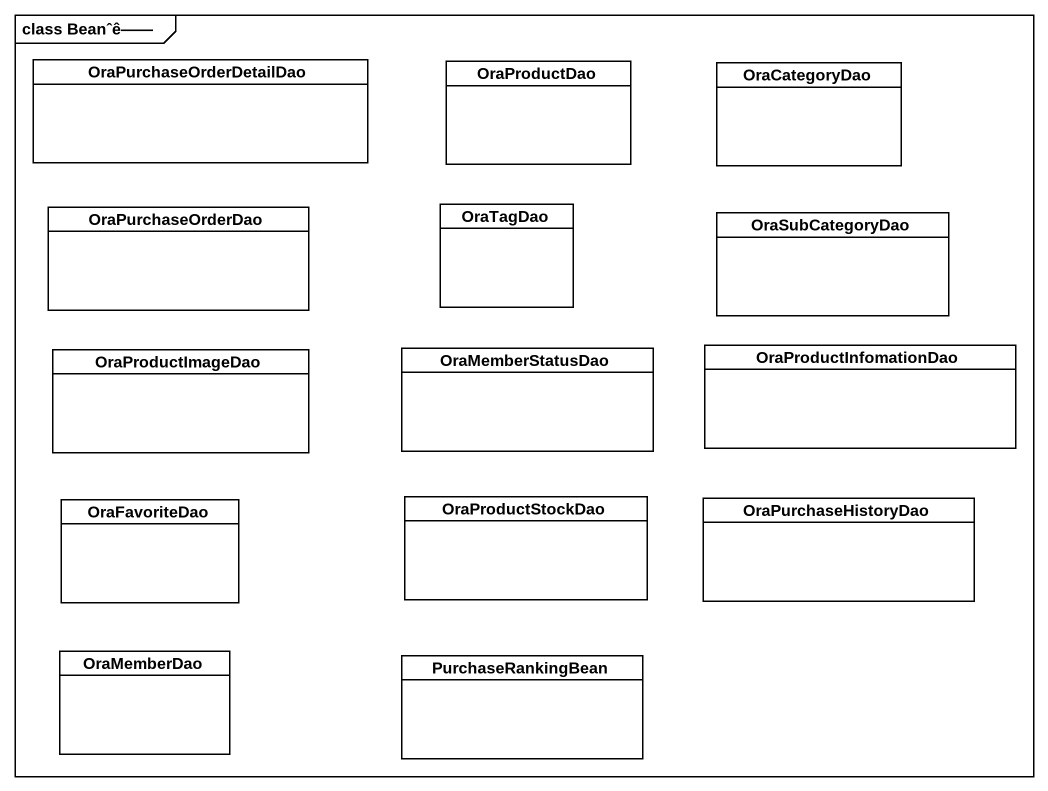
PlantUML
@startuml
mainframe class Beanˆê——
hide circle
hide empty members
class OraPurchaseOrderDetailDao
class OraProductDao
class OraCategoryDao
class OraPurchaseOrderDao
class OraTagDao
class OraSubCategoryDao
class OraProductImageDao
class OraMemberStatusDao
class OraProductInfomationDao
class OraFavoriteDao
class OraProductStockDao
class OraPurchaseHistoryDao
class OraMemberDao
class PurchaseRankingBean
@enduml
